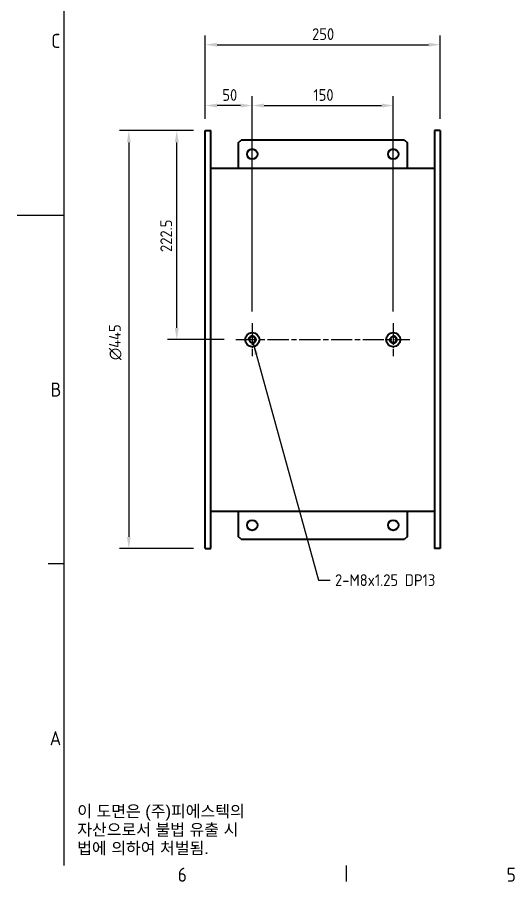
# Model space of a CAD drawing. Header units: millimetres. Extents: x 0 to 2100, y 0 to 1485.
# Drawn here: x 0 to 529, y 33 to 953 of the extents above; entities that cross this region are included whole.
import ezdxf

# ---------------------------------------------------------------- set-up
doc = ezdxf.new("R2010")
doc.units = ezdxf.units.MM
doc.header["$LTSCALE"] = 5
doc.linetypes.add('CHAIN', pattern=[0.3543, 0.2362, -0.0295, 0.0591, -0.0295])
doc.layers.get('0').update_dxf_attribs({"color": 3, "lineweight": 25})
for name, color, linetype, lineweight in [('가시적인 것(ISO)', 3, 'Continuous', 40), ('가시적인 좁은 것(ISO)', 3, 'Continuous', 35), ('경계(ISO)', 7, 'Continuous', 25), ('기호(ISO)', 5, 'Continuous', 25), ('중심 표식(ISO)', 1, 'Continuous', 25), ('중심선(ISO)', 1, 'Continuous', 25), ('치수(ISO)', 2, 'Continuous', 25)]:
    doc.layers.add(name, color=color, linetype=linetype, lineweight=lineweight)
doc.styles.add('문자 텍스트_PSTEK_POSCO', font='isocp.shx')
doc.styles.add('치수 텍스트_PSTEK_POSCO', font='isocp.shx')
doc.dimstyles.new('치수_PSTEK_POSCO', dxfattribs={"dimscale": 5, "dimtxt": 2.5, "dimasz": 2.5, "dimexe": 2, "dimexo": 2.5, "dimgap": 1, "dimtad": 1, "dimrnd": 1e-08, "dimdsep": 46, "dimtxsty": '치수 텍스트_PSTEK_POSCO', "dimcen": 0.09, "dimdle": 10, "dimclrd": 7, "dimclre": 7, "dimclrt": 2, "dimadec": 1, "dimazin": 2, "dimtfac": 1, "dimtmove": 0, "dimatfit": 3, "dimfxl": 0, "dimtolj": 1, "dimlwd": -1, "dimlwe": -1, "dimarcsym": 0})
doc.dimstyles.new('치수_PSTEK_POSCO$7', dxfattribs={"dimscale": 5, "dimtxt": 2.5, "dimasz": 2.5, "dimexe": 2, "dimexo": 2.5, "dimgap": 1, "dimtad": 1, "dimrnd": 1e-08, "dimdsep": 46, "dimtxsty": '치수 텍스트_PSTEK_POSCO', "dimcen": 0.09, "dimdle": 10, "dimclrd": 7, "dimclre": 7, "dimclrt": 2, "dimadec": 1, "dimazin": 2, "dimtfac": 1, "dimtmove": 0, "dimatfit": 3, "dimfxl": 0, "dimtolj": 1, "dimlwd": -1, "dimlwe": -1, "dimarcsym": 0})

# ---------------------------------------------------------------- blocks, each defined once
blk = doc.blocks.new('경계 Default Border')
at = {"layer": '경계(ISO)'}
for p, q in [((10, 74.25), (6.6, 74.25)), ((70, 10), (70, 6.6))]:
    blk.add_line(p, q, dxfattribs=at)
at = {"layer": '경계(ISO)', "flags": 128}
for points in [[(10, 10), (10, 287)], [(0, 148.5), (10, 148.5)]]:
    blk.add_lwpolyline(points, dxfattribs=at)
at = {"layer": '경계(ISO)', "color": 2, "char_height": 3, "attachment_point": 7, "style": '문자 텍스트_PSTEK_POSCO'}
for s, insert in [('C', (7.24, 184.1)), ('B', (7.08, 109.85)), ('A', (6.91, 35.62)), ('6', (34.14, 6.57)), ('5', (104.14, 6.57))]:
    blk.add_mtext(s, dxfattribs=dict(at, insert=insert))
blk = doc.blocks.new('*D42')
at = {"layer": 'Defpoints', "color": 0}
for p in [(169.72, 832.42), (200.06, 832.42), (232.56, 609.92)]:
    blk.add_point(p, dxfattribs=at)
at = {"layer": '치수(ISO)', "color": 7}
for p, q in [((187.56, 832.42), (159.72, 832.42)), ((169.72, 622.42), (169.72, 819.92)), ((220.06, 609.92), (159.72, 609.92))]:
    blk.add_line(p, q, dxfattribs=at)
for points in [[(167.63, 819.92), (171.8, 819.92), (169.72, 832.42)], [(167.63, 622.42), (171.8, 622.42), (169.72, 609.92)]]:
    blk.add_solid(points, dxfattribs=at)
at = {"layer": '치수(ISO)', "color": 2, "insert": (158.47, 703.25), "char_height": 12.5, "attachment_point": 4, "rotation": 90, "style": '치수 텍스트_PSTEK_POSCO'}
blk.add_mtext('\\A1;222.5', dxfattribs=at)
blk = doc.blocks.new('*D43')
at = {"layer": 'Defpoints', "color": 0}
for p in [(200.06, 832.42), (118.68, 387.42), (200.06, 387.42)]:
    blk.add_point(p, dxfattribs=at)
at = {"layer": '치수(ISO)', "color": 7}
for p, q in [((187.56, 832.42), (108.68, 832.42)), ((118.68, 819.92), (118.68, 399.92)), ((187.56, 387.42), (108.68, 387.42))]:
    blk.add_line(p, q, dxfattribs=at)
for points in [[(116.6, 819.92), (120.77, 819.92), (118.68, 832.42)], [(116.6, 399.92), (120.77, 399.92), (118.68, 387.42)]]:
    blk.add_solid(points, dxfattribs=at)
at = {"layer": '치수(ISO)', "color": 2, "insert": (104.28, 588.17), "char_height": 12.5, "attachment_point": 4, "rotation": 90, "style": '치수 텍스트_PSTEK_POSCO'}
blk.add_mtext('\\A1;\\fAIGDT|b0|i0;\\H12.5000;\\ln\\fisocp|b0|i0;\\H12.5000;445', dxfattribs=at)
blk = doc.blocks.new('*D44')
at = {"layer": 'Defpoints', "color": 0}
for p in [(400.06, 859.15), (250.06, 627.42), (400.06, 627.42)]:
    blk.add_point(p, dxfattribs=at)
at = {"layer": '치수(ISO)', "color": 7}
for p, q in [((250.06, 639.92), (250.06, 869.15)), ((400.06, 639.92), (400.06, 869.15)), ((262.56, 859.15), (387.56, 859.15))]:
    blk.add_line(p, q, dxfattribs=at)
for points in [[(262.56, 861.23), (262.56, 857.07), (250.06, 859.15)], [(387.56, 861.23), (387.56, 857.07), (400.06, 859.15)]]:
    blk.add_solid(points, dxfattribs=at)
at = {"layer": '치수(ISO)', "color": 2, "insert": (315.05, 870.4), "char_height": 12.5, "attachment_point": 4, "style": '치수 텍스트_PSTEK_POSCO'}
blk.add_mtext('\\A1;150', dxfattribs=at)
blk = doc.blocks.new('*D45')
at = {"layer": 'Defpoints', "color": 0}
for p in [(200.06, 859.15), (200.06, 832.42), (250.06, 627.42)]:
    blk.add_point(p, dxfattribs=at)
at = {"layer": '치수(ISO)', "color": 7}
for p, q in [((200.06, 844.92), (200.06, 869.15)), ((250.06, 639.92), (250.06, 869.15)), ((237.56, 859.15), (212.56, 859.15))]:
    blk.add_line(p, q, dxfattribs=at)
for points in [[(212.56, 861.23), (212.56, 857.07), (200.06, 859.15)], [(237.56, 861.23), (237.56, 857.07), (250.06, 859.15)]]:
    blk.add_solid(points, dxfattribs=at)
at = {"layer": '치수(ISO)', "color": 2, "insert": (218.18, 870.4), "char_height": 12.5, "attachment_point": 4, "style": '치수 텍스트_PSTEK_POSCO'}
blk.add_mtext('\\A1;50', dxfattribs=at)
blk = doc.blocks.new('*D46')
at = {"layer": 'Defpoints', "color": 0}
for p in [(450.06, 923.89), (200.06, 832.42), (450.06, 832.42)]:
    blk.add_point(p, dxfattribs=at)
at = {"layer": '치수(ISO)', "color": 7}
for p, q in [((200.06, 844.92), (200.06, 933.89)), ((450.06, 844.92), (450.06, 933.89)), ((212.56, 923.89), (437.56, 923.89))]:
    blk.add_line(p, q, dxfattribs=at)
for points in [[(212.56, 925.98), (212.56, 921.81), (200.06, 923.89)], [(437.56, 925.98), (437.56, 921.81), (450.06, 923.89)]]:
    blk.add_solid(points, dxfattribs=at)
at = {"layer": '치수(ISO)', "color": 2, "insert": (313.65, 935.15), "char_height": 12.5, "attachment_point": 4, "style": '치수 텍스트_PSTEK_POSCO'}
blk.add_mtext('\\A1;250', dxfattribs=at)

msp = doc.modelspace()

# ---------------------------------------------------------------- linework, layer by layer
at = {"layer": '가시적인 것(ISO)'}
for p, q in [((200.0594, 387.4226), (200.0594, 832.4226)), ((200.0594, 832.4226), (206.0594, 832.4226)), ((206.0594, 387.4226), (206.0594, 832.4226)), ((444.0594, 832.4226), (444.0594, 387.4226)), ((450.0594, 832.4226), (444.0594, 832.4226)), ((450.0594, 832.4226), (450.0594, 387.4226)), ((235.0594, 819.4226), (238.0594, 822.4226)), ((235.0594, 819.4226), (235.0594, 792.4226)), ((412.0594, 822.4226), (238.0594, 822.4226)), ((412.0594, 822.4226), (415.0594, 819.4226)), ((415.0594, 792.4226), (415.0594, 819.4226)), ((206.0594, 792.4226), (265.0594, 792.4226)), ((265.0594, 792.4226), (385.0594, 792.4226)), ((385.0594, 792.4226), (444.0594, 792.4226)), ((206.0594, 427.4226), (265.0594, 427.4226)), ((235.0594, 427.4226), (235.0594, 400.4226)), ((265.0594, 427.4226), (385.0594, 427.4226)), ((385.0594, 427.4226), (444.0594, 427.4226)), ((415.0594, 400.4226), (415.0594, 427.4226)), ((238.0594, 397.4226), (235.0594, 400.4226)), ((238.0594, 397.4226), (412.0594, 397.4226)), ((415.0594, 400.4226), (412.0594, 397.4226)), ((200.0594, 387.4226), (206.0594, 387.4226)), ((450.0594, 387.4226), (444.0594, 387.4226))]:
    msp.add_line(p, q, dxfattribs=at)
for centre, radius in [((250.0594, 807.4226), 5.5), ((400.0594, 807.4226), 5.5), ((250.0594, 609.9226), 7.5), ((400.0594, 609.9226), 7.5), ((250.0594, 609.9226), 3.3235), ((400.0594, 609.9226), 3.3235), ((250.0594, 412.4226), 5.5), ((400.0594, 412.4226), 5.5)]:
    msp.add_circle(centre, radius, dxfattribs=at)
at = {"layer": '가시적인 좁은 것(ISO)'}
for centre, start, end in [((250.0594, 609.9226), 260, 170), ((400.0594, 609.9226), 190, 100)]:
    msp.add_arc(centre, 4, start, end, dxfattribs=at)
at = {"layer": '중심 표식(ISO)', "linetype": 'CHAIN', "ltscale": 7.778352}
for p, q in [((250.0594, 627.4226), (250.0594, 592.4226)), ((400.0594, 627.4226), (400.0594, 592.4226))]:
    msp.add_line(p, q, dxfattribs=at)
at = {"layer": '중심선(ISO)', "linetype": 'CHAIN', "ltscale": 19.051651}
msp.add_line((232.5594, 609.9226), (417.5594, 609.9226), dxfattribs=at)

# ---------------------------------------------------------------- block references
at = {"xscale": 5, "yscale": 5, "zscale": 5}
msp.add_blockref('경계 Default Border', (0, 0), dxfattribs=at)

# ---------------------------------------------------------------- texts
at = {"layer": '기호(ISO)', "color": 2, "char_height": 12.5, "attachment_point": 4}
for s, insert, width, line_spacing_factor, style in [('{2-M8x1.25 DP13}', (338.0941, 353.9153), 127.694576, 0.4375, '치수 텍스트_PSTEK_POSCO'), ('{\\fArial|b0|i0;\\H12.5000;이 도면은 (주)피에스텍의\\P자산으로서 불법 유출 시 \\P법에 의하여 처벌됨.}', (63.7754, 87.5732), 196.530519, 0.944221, '문자 텍스트_PSTEK_POSCO')]:
    msp.add_mtext(s, dxfattribs=dict(at, insert=insert, width=width, line_spacing_factor=line_spacing_factor, style=style))

# ---------------------------------------------------------------- dimensions: what is measured, and where the dimension line sits
at = {"layer": '치수(ISO)', "color": 7}
for base, p1, p2, angle, picture, middle in [((450.0594, 923.8942), (200.0594, 832.4226), (450.0594, 832.4226), 180, '*D46', (325.0594, 923.8942)), ((200.0594, 859.1504), (250.0594, 627.4226), (200.0594, 832.4226), 180, '*D45', (225.0594, 859.1504)), ((400.0594, 859.1504), (250.0594, 627.4226), (400.0594, 627.4226), 180, '*D44', (325.0594, 859.1504)), ((169.7169, 832.4226), (232.5594, 609.9226), (200.0594, 832.4226), 90, '*D42', (169.7169, 721.1726))]:
    dim = msp.add_linear_dim(base=base, p1=p1, p2=p2, angle=angle, dimstyle='치수_PSTEK_POSCO', override={"dimdec": 2, "dimtp": 0, "dimtm": 0, "dimtdec": 2, "dimtofl": 0, "dimatfit": 1}, dxfattribs=at)
    dim.commit()
    dim.dimension.update_dxf_attribs({"geometry": picture, "text_midpoint": middle, "dimtype": 160})
dim = msp.add_linear_dim(base=(118.6836, 387.4226), p1=(200.0594, 832.4226), p2=(200.0594, 387.4226), angle=90, text='\\fAIGDT|b0|i0;\\H12.5000;\\ln\\fisocp|b0|i0;\\H12.5000;<>', dimstyle='치수_PSTEK_POSCO', override={"dimdec": 2, "dimtp": 0, "dimtm": 0, "dimtdec": 2, "dimtofl": 0, "dimatfit": 1}, dxfattribs=at)
dim.commit()
dim.dimension.update_dxf_attribs({"geometry": '*D43', "text_midpoint": (118.6836, 609.9226), "dimtype": 160})

# ---------------------------------------------------------------- leaders
at = {"layer": '기호(ISO)', "color": 7, "annotation_type": 0, "has_hookline": 1, "hookline_direction": 0, "text_width": 110.8352}
msp.add_leader([(251.0947, 606.0589), (320.5941, 353.9153), (333.0941, 353.9153)], dimstyle='치수_PSTEK_POSCO$7', override={"dimtad": 0}, dxfattribs=at)

doc.saveas('drawing.dxf')
